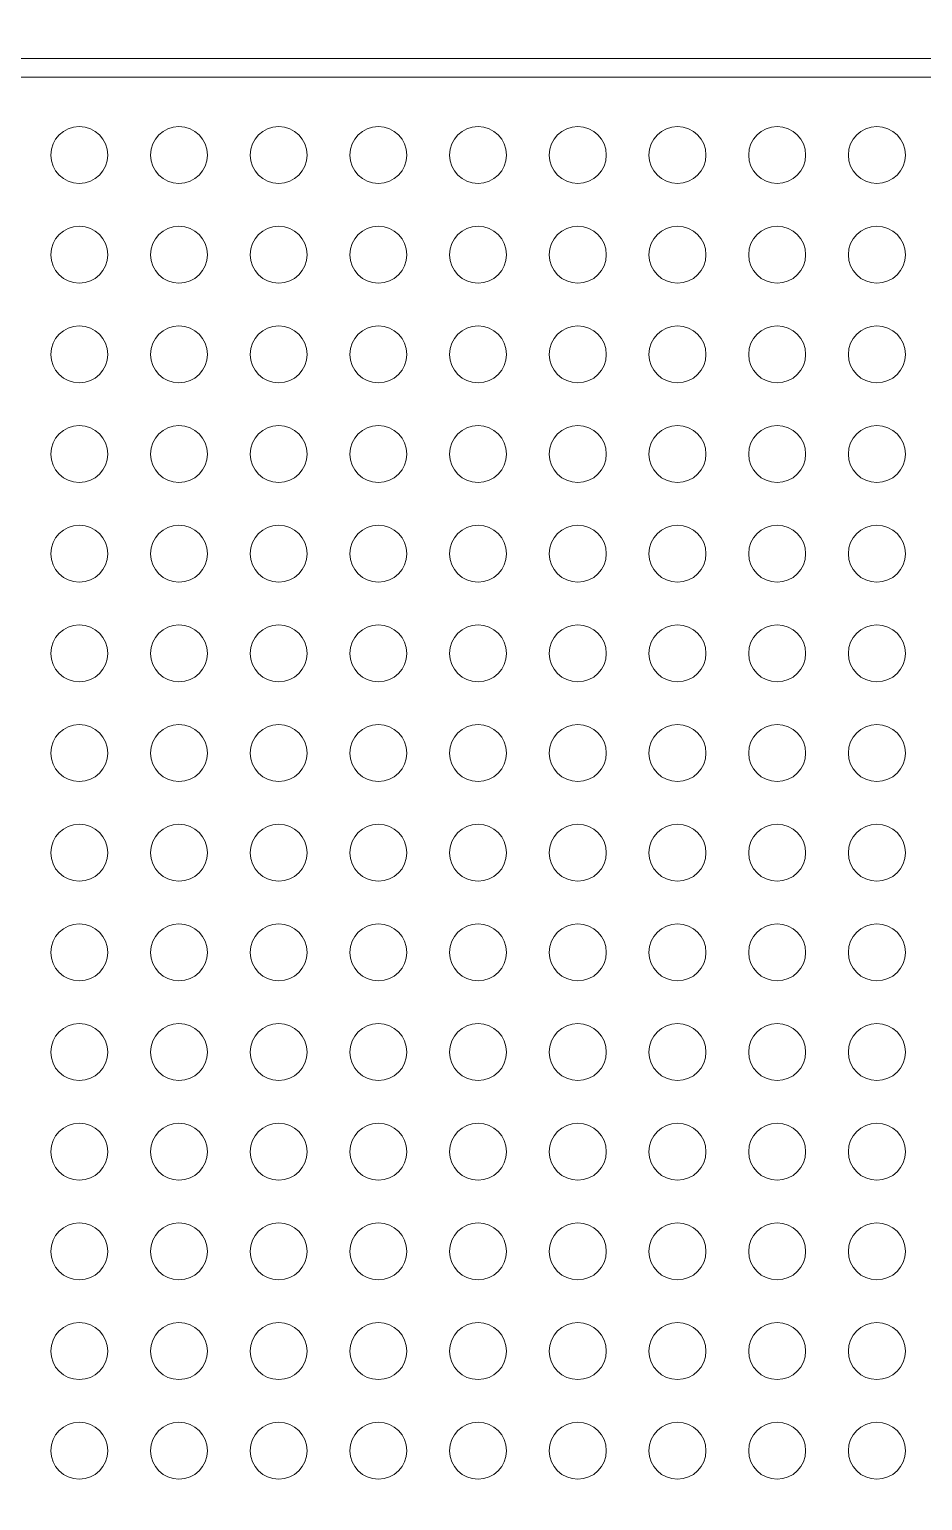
# Model space of a CAD drawing. Header units: millimetres. Extents: x -32 to 79, y -57 to 20.
# Drawn here: x 6.31 to 13.48, y -27.06 to -15.25 of the extents above; entities that cross this region are included whole.
import ezdxf

# ---------------------------------------------------------------- set-up
doc = ezdxf.new("R2010")
doc.units = ezdxf.units.MM
doc.header["$MEASUREMENT"] = 0
for name, color, linetype in [('BG_OUTLINE', 7, 'Continuous'), ('PG_SILKSCREEN_TOP', 7, 'Continuous'), ('PIN_TOP', 7, 'Continuous')]:
    doc.layers.add(name, color=color, linetype=linetype)

msp = doc.modelspace()

# ---------------------------------------------------------------- linework, layer by layer
at = {"layer": 'BG_OUTLINE', "lineweight": 9}
msp.add_open_spline([(-31.5602, -57.3483), (-31.5602, -57.3483), (-31.5602, 2.6515), (-31.5602, 2.6515), (-31.5602, 2.6515), (-31.5602, 2.6515), (48.4395, 2.6515), (48.4395, 2.6515), (48.4395, 2.6515), (48.4395, 2.6515), (48.4395, -57.3483), (48.4395, -57.3483), (48.4395, -57.3483), (48.4395, -57.3483), (-31.5602, -57.3483), (-31.5602, -57.3483)], degree=3, knots=[0, 0, 0, 0, 0.25, 0.25, 0.25, 0.25, 0.5, 0.5, 0.5, 0.5, 0.75, 0.75, 0.75, 0.75, 1, 1, 1, 1], dxfattribs=at)
at = {"layer": 'PG_SILKSCREEN_TOP', "lineweight": 9}
msp.add_open_spline([(16.2085, -15.4813), (16.2085, -15.4813), (16.2085, -15.6337), (16.2085, -15.6337), (16.2085, -15.6337), (16.2085, -15.6337), (-6.7917, -15.6337), (-6.7917, -15.6337), (-6.7917, -15.6337), (-6.7917, -15.6337), (-6.7917, -15.4813), (-6.7917, -15.4813), (-6.7917, -15.4813), (-6.7917, -15.4813), (16.2085, -15.4813), (16.2085, -15.4813)], degree=3, knots=[0, 0, 0, 0, 0.25, 0.25, 0.25, 0.25, 0.5, 0.5, 0.5, 0.5, 0.75, 0.75, 0.75, 0.75, 1, 1, 1, 1], dxfattribs=at)
at = {"layer": 'PIN_TOP', "lineweight": 9}
for points in [[(6.9369, -16.2575), (6.9369, -16.1312), (6.8346, -16.0289), (6.7083, -16.0289), (6.7083, -16.0289), (6.5821, -16.0289), (6.4797, -16.1312), (6.4797, -16.2575), (6.4797, -16.2575), (6.4797, -16.3837), (6.5821, -16.4861), (6.7083, -16.4861), (6.7083, -16.4861), (6.8346, -16.4861), (6.9369, -16.3837), (6.9369, -16.2575)], [(7.737, -16.2575), (7.737, -16.1312), (7.6347, -16.0289), (7.5084, -16.0289), (7.5084, -16.0289), (7.3822, -16.0289), (7.2798, -16.1312), (7.2798, -16.2575), (7.2798, -16.2575), (7.2798, -16.3837), (7.3822, -16.4861), (7.5084, -16.4861), (7.5084, -16.4861), (7.6347, -16.4861), (7.737, -16.3837), (7.737, -16.2575)], [(8.5369, -16.2575), (8.5369, -16.1312), (8.4345, -16.0289), (8.3083, -16.0289), (8.3083, -16.0289), (8.182, -16.0289), (8.0797, -16.1312), (8.0797, -16.2575), (8.0797, -16.2575), (8.0797, -16.3837), (8.182, -16.4861), (8.3083, -16.4861), (8.3083, -16.4861), (8.4345, -16.4861), (8.5369, -16.3837), (8.5369, -16.2575)], [(9.337, -16.2575), (9.337, -16.1312), (9.2346, -16.0289), (9.1084, -16.0289), (9.1084, -16.0289), (8.9821, -16.0289), (8.8798, -16.1312), (8.8798, -16.2575), (8.8798, -16.2575), (8.8798, -16.3837), (8.9821, -16.4861), (9.1084, -16.4861), (9.1084, -16.4861), (9.2346, -16.4861), (9.337, -16.3837), (9.337, -16.2575)], [(10.1368, -16.2575), (10.1368, -16.1312), (10.0345, -16.0289), (9.9082, -16.0289), (9.9082, -16.0289), (9.782, -16.0289), (9.6796, -16.1312), (9.6796, -16.2575), (9.6796, -16.2575), (9.6796, -16.3837), (9.782, -16.4861), (9.9082, -16.4861), (9.9082, -16.4861), (10.0345, -16.4861), (10.1368, -16.3837), (10.1368, -16.2575)], [(10.9369, -16.2575), (10.9369, -16.1312), (10.8346, -16.0289), (10.7083, -16.0289), (10.7083, -16.0289), (10.5821, -16.0289), (10.4797, -16.1312), (10.4797, -16.2575), (10.4797, -16.2575), (10.4797, -16.3837), (10.5821, -16.4861), (10.7083, -16.4861), (10.7083, -16.4861), (10.8346, -16.4861), (10.9369, -16.3837), (10.9369, -16.2575)], [(11.737, -16.2575), (11.737, -16.1312), (11.6347, -16.0289), (11.5084, -16.0289), (11.5084, -16.0289), (11.3822, -16.0289), (11.2798, -16.1312), (11.2798, -16.2575), (11.2798, -16.2575), (11.2798, -16.3837), (11.3822, -16.4861), (11.5084, -16.4861), (11.5084, -16.4861), (11.6347, -16.4861), (11.737, -16.3837), (11.737, -16.2575)], [(12.5369, -16.2575), (12.5369, -16.1312), (12.4345, -16.0289), (12.3083, -16.0289), (12.3083, -16.0289), (12.182, -16.0289), (12.0797, -16.1312), (12.0797, -16.2575), (12.0797, -16.2575), (12.0797, -16.3837), (12.182, -16.4861), (12.3083, -16.4861), (12.3083, -16.4861), (12.4345, -16.4861), (12.5369, -16.3837), (12.5369, -16.2575)], [(13.337, -16.2575), (13.337, -16.1312), (13.2346, -16.0289), (13.1084, -16.0289), (13.1084, -16.0289), (12.9821, -16.0289), (12.8798, -16.1312), (12.8798, -16.2575), (12.8798, -16.2575), (12.8798, -16.3837), (12.9821, -16.4861), (13.1084, -16.4861), (13.1084, -16.4861), (13.2346, -16.4861), (13.337, -16.3837), (13.337, -16.2575)], [(6.9369, -17.0576), (6.9369, -16.9313), (6.8346, -16.829), (6.7083, -16.829), (6.7083, -16.829), (6.5821, -16.829), (6.4797, -16.9313), (6.4797, -17.0576), (6.4797, -17.0576), (6.4797, -17.1838), (6.5821, -17.2862), (6.7083, -17.2862), (6.7083, -17.2862), (6.8346, -17.2862), (6.9369, -17.1838), (6.9369, -17.0576)], [(7.737, -17.0576), (7.737, -16.9313), (7.6347, -16.829), (7.5084, -16.829), (7.5084, -16.829), (7.3822, -16.829), (7.2798, -16.9313), (7.2798, -17.0576), (7.2798, -17.0576), (7.2798, -17.1838), (7.3822, -17.2862), (7.5084, -17.2862), (7.5084, -17.2862), (7.6347, -17.2862), (7.737, -17.1838), (7.737, -17.0576)], [(8.5369, -17.0576), (8.5369, -16.9313), (8.4345, -16.829), (8.3083, -16.829), (8.3083, -16.829), (8.182, -16.829), (8.0797, -16.9313), (8.0797, -17.0576), (8.0797, -17.0576), (8.0797, -17.1838), (8.182, -17.2862), (8.3083, -17.2862), (8.3083, -17.2862), (8.4345, -17.2862), (8.5369, -17.1838), (8.5369, -17.0576)], [(9.337, -17.0576), (9.337, -16.9313), (9.2346, -16.829), (9.1084, -16.829), (9.1084, -16.829), (8.9821, -16.829), (8.8798, -16.9313), (8.8798, -17.0576), (8.8798, -17.0576), (8.8798, -17.1838), (8.9821, -17.2862), (9.1084, -17.2862), (9.1084, -17.2862), (9.2346, -17.2862), (9.337, -17.1838), (9.337, -17.0576)], [(10.1368, -17.0576), (10.1368, -16.9313), (10.0345, -16.829), (9.9082, -16.829), (9.9082, -16.829), (9.782, -16.829), (9.6796, -16.9313), (9.6796, -17.0576), (9.6796, -17.0576), (9.6796, -17.1838), (9.782, -17.2862), (9.9082, -17.2862), (9.9082, -17.2862), (10.0345, -17.2862), (10.1368, -17.1838), (10.1368, -17.0576)], [(10.9369, -17.0576), (10.9369, -16.9313), (10.8346, -16.829), (10.7083, -16.829), (10.7083, -16.829), (10.5821, -16.829), (10.4797, -16.9313), (10.4797, -17.0576), (10.4797, -17.0576), (10.4797, -17.1838), (10.5821, -17.2862), (10.7083, -17.2862), (10.7083, -17.2862), (10.8346, -17.2862), (10.9369, -17.1838), (10.9369, -17.0576)], [(11.737, -17.0576), (11.737, -16.9313), (11.6347, -16.829), (11.5084, -16.829), (11.5084, -16.829), (11.3822, -16.829), (11.2798, -16.9313), (11.2798, -17.0576), (11.2798, -17.0576), (11.2798, -17.1838), (11.3822, -17.2862), (11.5084, -17.2862), (11.5084, -17.2862), (11.6347, -17.2862), (11.737, -17.1838), (11.737, -17.0576)], [(12.5369, -17.0576), (12.5369, -16.9313), (12.4345, -16.829), (12.3083, -16.829), (12.3083, -16.829), (12.182, -16.829), (12.0797, -16.9313), (12.0797, -17.0576), (12.0797, -17.0576), (12.0797, -17.1838), (12.182, -17.2862), (12.3083, -17.2862), (12.3083, -17.2862), (12.4345, -17.2862), (12.5369, -17.1838), (12.5369, -17.0576)], [(13.337, -17.0576), (13.337, -16.9313), (13.2346, -16.829), (13.1084, -16.829), (13.1084, -16.829), (12.9821, -16.829), (12.8798, -16.9313), (12.8798, -17.0576), (12.8798, -17.0576), (12.8798, -17.1838), (12.9821, -17.2862), (13.1084, -17.2862), (13.1084, -17.2862), (13.2346, -17.2862), (13.337, -17.1838), (13.337, -17.0576)], [(6.9369, -17.8577), (6.9369, -17.7314), (6.8346, -17.6291), (6.7083, -17.6291), (6.7083, -17.6291), (6.5821, -17.6291), (6.4797, -17.7314), (6.4797, -17.8577), (6.4797, -17.8577), (6.4797, -17.9839), (6.5821, -18.0863), (6.7083, -18.0863), (6.7083, -18.0863), (6.8346, -18.0863), (6.9369, -17.9839), (6.9369, -17.8577)], [(7.737, -17.8577), (7.737, -17.7314), (7.6347, -17.6291), (7.5084, -17.6291), (7.5084, -17.6291), (7.3822, -17.6291), (7.2798, -17.7314), (7.2798, -17.8577), (7.2798, -17.8577), (7.2798, -17.9839), (7.3822, -18.0863), (7.5084, -18.0863), (7.5084, -18.0863), (7.6347, -18.0863), (7.737, -17.9839), (7.737, -17.8577)], [(8.5369, -17.8577), (8.5369, -17.7314), (8.4345, -17.6291), (8.3083, -17.6291), (8.3083, -17.6291), (8.182, -17.6291), (8.0797, -17.7314), (8.0797, -17.8577), (8.0797, -17.8577), (8.0797, -17.9839), (8.182, -18.0863), (8.3083, -18.0863), (8.3083, -18.0863), (8.4345, -18.0863), (8.5369, -17.9839), (8.5369, -17.8577)], [(9.337, -17.8577), (9.337, -17.7314), (9.2346, -17.6291), (9.1084, -17.6291), (9.1084, -17.6291), (8.9821, -17.6291), (8.8798, -17.7314), (8.8798, -17.8577), (8.8798, -17.8577), (8.8798, -17.9839), (8.9821, -18.0863), (9.1084, -18.0863), (9.1084, -18.0863), (9.2346, -18.0863), (9.337, -17.9839), (9.337, -17.8577)], [(10.1368, -17.8577), (10.1368, -17.7314), (10.0345, -17.6291), (9.9082, -17.6291), (9.9082, -17.6291), (9.782, -17.6291), (9.6796, -17.7314), (9.6796, -17.8577), (9.6796, -17.8577), (9.6796, -17.9839), (9.782, -18.0863), (9.9082, -18.0863), (9.9082, -18.0863), (10.0345, -18.0863), (10.1368, -17.9839), (10.1368, -17.8577)], [(10.9369, -17.8577), (10.9369, -17.7314), (10.8346, -17.6291), (10.7083, -17.6291), (10.7083, -17.6291), (10.5821, -17.6291), (10.4797, -17.7314), (10.4797, -17.8577), (10.4797, -17.8577), (10.4797, -17.9839), (10.5821, -18.0863), (10.7083, -18.0863), (10.7083, -18.0863), (10.8346, -18.0863), (10.9369, -17.9839), (10.9369, -17.8577)], [(11.737, -17.8577), (11.737, -17.7314), (11.6347, -17.6291), (11.5084, -17.6291), (11.5084, -17.6291), (11.3822, -17.6291), (11.2798, -17.7314), (11.2798, -17.8577), (11.2798, -17.8577), (11.2798, -17.9839), (11.3822, -18.0863), (11.5084, -18.0863), (11.5084, -18.0863), (11.6347, -18.0863), (11.737, -17.9839), (11.737, -17.8577)], [(12.5369, -17.8577), (12.5369, -17.7314), (12.4345, -17.6291), (12.3083, -17.6291), (12.3083, -17.6291), (12.182, -17.6291), (12.0797, -17.7314), (12.0797, -17.8577), (12.0797, -17.8577), (12.0797, -17.9839), (12.182, -18.0863), (12.3083, -18.0863), (12.3083, -18.0863), (12.4345, -18.0863), (12.5369, -17.9839), (12.5369, -17.8577)], [(13.337, -17.8577), (13.337, -17.7314), (13.2346, -17.6291), (13.1084, -17.6291), (13.1084, -17.6291), (12.9821, -17.6291), (12.8798, -17.7314), (12.8798, -17.8577), (12.8798, -17.8577), (12.8798, -17.9839), (12.9821, -18.0863), (13.1084, -18.0863), (13.1084, -18.0863), (13.2346, -18.0863), (13.337, -17.9839), (13.337, -17.8577)], [(6.9369, -18.6575), (6.9369, -18.5313), (6.8346, -18.4289), (6.7083, -18.4289), (6.7083, -18.4289), (6.5821, -18.4289), (6.4797, -18.5313), (6.4797, -18.6575), (6.4797, -18.6575), (6.4797, -18.7838), (6.5821, -18.8861), (6.7083, -18.8861), (6.7083, -18.8861), (6.8346, -18.8861), (6.9369, -18.7838), (6.9369, -18.6575)], [(7.737, -18.6575), (7.737, -18.5313), (7.6347, -18.4289), (7.5084, -18.4289), (7.5084, -18.4289), (7.3822, -18.4289), (7.2798, -18.5313), (7.2798, -18.6575), (7.2798, -18.6575), (7.2798, -18.7838), (7.3822, -18.8861), (7.5084, -18.8861), (7.5084, -18.8861), (7.6347, -18.8861), (7.737, -18.7838), (7.737, -18.6575)], [(8.5369, -18.6575), (8.5369, -18.5313), (8.4345, -18.4289), (8.3083, -18.4289), (8.3083, -18.4289), (8.182, -18.4289), (8.0797, -18.5313), (8.0797, -18.6575), (8.0797, -18.6575), (8.0797, -18.7838), (8.182, -18.8861), (8.3083, -18.8861), (8.3083, -18.8861), (8.4345, -18.8861), (8.5369, -18.7838), (8.5369, -18.6575)], [(9.337, -18.6575), (9.337, -18.5313), (9.2346, -18.4289), (9.1084, -18.4289), (9.1084, -18.4289), (8.9821, -18.4289), (8.8798, -18.5313), (8.8798, -18.6575), (8.8798, -18.6575), (8.8798, -18.7838), (8.9821, -18.8861), (9.1084, -18.8861), (9.1084, -18.8861), (9.2346, -18.8861), (9.337, -18.7838), (9.337, -18.6575)], [(10.1368, -18.6575), (10.1368, -18.5313), (10.0345, -18.4289), (9.9082, -18.4289), (9.9082, -18.4289), (9.782, -18.4289), (9.6796, -18.5313), (9.6796, -18.6575), (9.6796, -18.6575), (9.6796, -18.7838), (9.782, -18.8861), (9.9082, -18.8861), (9.9082, -18.8861), (10.0345, -18.8861), (10.1368, -18.7838), (10.1368, -18.6575)], [(10.9369, -18.6575), (10.9369, -18.5313), (10.8346, -18.4289), (10.7083, -18.4289), (10.7083, -18.4289), (10.5821, -18.4289), (10.4797, -18.5313), (10.4797, -18.6575), (10.4797, -18.6575), (10.4797, -18.7838), (10.5821, -18.8861), (10.7083, -18.8861), (10.7083, -18.8861), (10.8346, -18.8861), (10.9369, -18.7838), (10.9369, -18.6575)], [(11.737, -18.6575), (11.737, -18.5313), (11.6347, -18.4289), (11.5084, -18.4289), (11.5084, -18.4289), (11.3822, -18.4289), (11.2798, -18.5313), (11.2798, -18.6575), (11.2798, -18.6575), (11.2798, -18.7838), (11.3822, -18.8861), (11.5084, -18.8861), (11.5084, -18.8861), (11.6347, -18.8861), (11.737, -18.7838), (11.737, -18.6575)], [(12.5369, -18.6575), (12.5369, -18.5313), (12.4345, -18.4289), (12.3083, -18.4289), (12.3083, -18.4289), (12.182, -18.4289), (12.0797, -18.5313), (12.0797, -18.6575), (12.0797, -18.6575), (12.0797, -18.7838), (12.182, -18.8861), (12.3083, -18.8861), (12.3083, -18.8861), (12.4345, -18.8861), (12.5369, -18.7838), (12.5369, -18.6575)], [(13.337, -18.6575), (13.337, -18.5313), (13.2346, -18.4289), (13.1084, -18.4289), (13.1084, -18.4289), (12.9821, -18.4289), (12.8798, -18.5313), (12.8798, -18.6575), (12.8798, -18.6575), (12.8798, -18.7838), (12.9821, -18.8861), (13.1084, -18.8861), (13.1084, -18.8861), (13.2346, -18.8861), (13.337, -18.7838), (13.337, -18.6575)], [(6.9369, -19.4576), (6.9369, -19.3314), (6.8346, -19.229), (6.7083, -19.229), (6.7083, -19.229), (6.5821, -19.229), (6.4797, -19.3314), (6.4797, -19.4576), (6.4797, -19.4576), (6.4797, -19.5839), (6.5821, -19.6862), (6.7083, -19.6862), (6.7083, -19.6862), (6.8346, -19.6862), (6.9369, -19.5839), (6.9369, -19.4576)], [(7.737, -19.4576), (7.737, -19.3314), (7.6347, -19.229), (7.5084, -19.229), (7.5084, -19.229), (7.3822, -19.229), (7.2798, -19.3314), (7.2798, -19.4576), (7.2798, -19.4576), (7.2798, -19.5839), (7.3822, -19.6862), (7.5084, -19.6862), (7.5084, -19.6862), (7.6347, -19.6862), (7.737, -19.5839), (7.737, -19.4576)], [(8.5369, -19.4576), (8.5369, -19.3314), (8.4345, -19.229), (8.3083, -19.229), (8.3083, -19.229), (8.182, -19.229), (8.0797, -19.3314), (8.0797, -19.4576), (8.0797, -19.4576), (8.0797, -19.5839), (8.182, -19.6862), (8.3083, -19.6862), (8.3083, -19.6862), (8.4345, -19.6862), (8.5369, -19.5839), (8.5369, -19.4576)], [(9.337, -19.4576), (9.337, -19.3314), (9.2346, -19.229), (9.1084, -19.229), (9.1084, -19.229), (8.9821, -19.229), (8.8798, -19.3314), (8.8798, -19.4576), (8.8798, -19.4576), (8.8798, -19.5839), (8.9821, -19.6862), (9.1084, -19.6862), (9.1084, -19.6862), (9.2346, -19.6862), (9.337, -19.5839), (9.337, -19.4576)], [(10.1368, -19.4576), (10.1368, -19.3314), (10.0345, -19.229), (9.9082, -19.229), (9.9082, -19.229), (9.782, -19.229), (9.6796, -19.3314), (9.6796, -19.4576), (9.6796, -19.4576), (9.6796, -19.5839), (9.782, -19.6862), (9.9082, -19.6862), (9.9082, -19.6862), (10.0345, -19.6862), (10.1368, -19.5839), (10.1368, -19.4576)], [(10.9369, -19.4576), (10.9369, -19.3314), (10.8346, -19.229), (10.7083, -19.229), (10.7083, -19.229), (10.5821, -19.229), (10.4797, -19.3314), (10.4797, -19.4576), (10.4797, -19.4576), (10.4797, -19.5839), (10.5821, -19.6862), (10.7083, -19.6862), (10.7083, -19.6862), (10.8346, -19.6862), (10.9369, -19.5839), (10.9369, -19.4576)], [(11.737, -19.4576), (11.737, -19.3314), (11.6347, -19.229), (11.5084, -19.229), (11.5084, -19.229), (11.3822, -19.229), (11.2798, -19.3314), (11.2798, -19.4576), (11.2798, -19.4576), (11.2798, -19.5839), (11.3822, -19.6862), (11.5084, -19.6862), (11.5084, -19.6862), (11.6347, -19.6862), (11.737, -19.5839), (11.737, -19.4576)], [(12.5369, -19.4576), (12.5369, -19.3314), (12.4345, -19.229), (12.3083, -19.229), (12.3083, -19.229), (12.182, -19.229), (12.0797, -19.3314), (12.0797, -19.4576), (12.0797, -19.4576), (12.0797, -19.5839), (12.182, -19.6862), (12.3083, -19.6862), (12.3083, -19.6862), (12.4345, -19.6862), (12.5369, -19.5839), (12.5369, -19.4576)], [(13.337, -19.4576), (13.337, -19.3314), (13.2346, -19.229), (13.1084, -19.229), (13.1084, -19.229), (12.9821, -19.229), (12.8798, -19.3314), (12.8798, -19.4576), (12.8798, -19.4576), (12.8798, -19.5839), (12.9821, -19.6862), (13.1084, -19.6862), (13.1084, -19.6862), (13.2346, -19.6862), (13.337, -19.5839), (13.337, -19.4576)], [(6.9369, -20.2575), (6.9369, -20.1312), (6.8346, -20.0289), (6.7083, -20.0289), (6.7083, -20.0289), (6.5821, -20.0289), (6.4797, -20.1312), (6.4797, -20.2575), (6.4797, -20.2575), (6.4797, -20.3837), (6.5821, -20.4861), (6.7083, -20.4861), (6.7083, -20.4861), (6.8346, -20.4861), (6.9369, -20.3837), (6.9369, -20.2575)], [(7.737, -20.2575), (7.737, -20.1312), (7.6347, -20.0289), (7.5084, -20.0289), (7.5084, -20.0289), (7.3822, -20.0289), (7.2798, -20.1312), (7.2798, -20.2575), (7.2798, -20.2575), (7.2798, -20.3837), (7.3822, -20.4861), (7.5084, -20.4861), (7.5084, -20.4861), (7.6347, -20.4861), (7.737, -20.3837), (7.737, -20.2575)], [(8.5369, -20.2575), (8.5369, -20.1312), (8.4345, -20.0289), (8.3083, -20.0289), (8.3083, -20.0289), (8.182, -20.0289), (8.0797, -20.1312), (8.0797, -20.2575), (8.0797, -20.2575), (8.0797, -20.3837), (8.182, -20.4861), (8.3083, -20.4861), (8.3083, -20.4861), (8.4345, -20.4861), (8.5369, -20.3837), (8.5369, -20.2575)], [(9.337, -20.2575), (9.337, -20.1312), (9.2346, -20.0289), (9.1084, -20.0289), (9.1084, -20.0289), (8.9821, -20.0289), (8.8798, -20.1312), (8.8798, -20.2575), (8.8798, -20.2575), (8.8798, -20.3837), (8.9821, -20.4861), (9.1084, -20.4861), (9.1084, -20.4861), (9.2346, -20.4861), (9.337, -20.3837), (9.337, -20.2575)], [(10.1368, -20.2575), (10.1368, -20.1312), (10.0345, -20.0289), (9.9082, -20.0289), (9.9082, -20.0289), (9.782, -20.0289), (9.6796, -20.1312), (9.6796, -20.2575), (9.6796, -20.2575), (9.6796, -20.3837), (9.782, -20.4861), (9.9082, -20.4861), (9.9082, -20.4861), (10.0345, -20.4861), (10.1368, -20.3837), (10.1368, -20.2575)], [(10.9369, -20.2575), (10.9369, -20.1312), (10.8346, -20.0289), (10.7083, -20.0289), (10.7083, -20.0289), (10.5821, -20.0289), (10.4797, -20.1312), (10.4797, -20.2575), (10.4797, -20.2575), (10.4797, -20.3837), (10.5821, -20.4861), (10.7083, -20.4861), (10.7083, -20.4861), (10.8346, -20.4861), (10.9369, -20.3837), (10.9369, -20.2575)], [(11.737, -20.2575), (11.737, -20.1312), (11.6347, -20.0289), (11.5084, -20.0289), (11.5084, -20.0289), (11.3822, -20.0289), (11.2798, -20.1312), (11.2798, -20.2575), (11.2798, -20.2575), (11.2798, -20.3837), (11.3822, -20.4861), (11.5084, -20.4861), (11.5084, -20.4861), (11.6347, -20.4861), (11.737, -20.3837), (11.737, -20.2575)], [(12.5369, -20.2575), (12.5369, -20.1312), (12.4345, -20.0289), (12.3083, -20.0289), (12.3083, -20.0289), (12.182, -20.0289), (12.0797, -20.1312), (12.0797, -20.2575), (12.0797, -20.2575), (12.0797, -20.3837), (12.182, -20.4861), (12.3083, -20.4861), (12.3083, -20.4861), (12.4345, -20.4861), (12.5369, -20.3837), (12.5369, -20.2575)], [(13.337, -20.2575), (13.337, -20.1312), (13.2346, -20.0289), (13.1084, -20.0289), (13.1084, -20.0289), (12.9821, -20.0289), (12.8798, -20.1312), (12.8798, -20.2575), (12.8798, -20.2575), (12.8798, -20.3837), (12.9821, -20.4861), (13.1084, -20.4861), (13.1084, -20.4861), (13.2346, -20.4861), (13.337, -20.3837), (13.337, -20.2575)], [(6.9369, -21.0576), (6.9369, -20.9313), (6.8346, -20.829), (6.7083, -20.829), (6.7083, -20.829), (6.5821, -20.829), (6.4797, -20.9313), (6.4797, -21.0576), (6.4797, -21.0576), (6.4797, -21.1838), (6.5821, -21.2862), (6.7083, -21.2862), (6.7083, -21.2862), (6.8346, -21.2862), (6.9369, -21.1838), (6.9369, -21.0576)], [(7.737, -21.0576), (7.737, -20.9313), (7.6347, -20.829), (7.5084, -20.829), (7.5084, -20.829), (7.3822, -20.829), (7.2798, -20.9313), (7.2798, -21.0576), (7.2798, -21.0576), (7.2798, -21.1838), (7.3822, -21.2862), (7.5084, -21.2862), (7.5084, -21.2862), (7.6347, -21.2862), (7.737, -21.1838), (7.737, -21.0576)], [(8.5369, -21.0576), (8.5369, -20.9313), (8.4345, -20.829), (8.3083, -20.829), (8.3083, -20.829), (8.182, -20.829), (8.0797, -20.9313), (8.0797, -21.0576), (8.0797, -21.0576), (8.0797, -21.1838), (8.182, -21.2862), (8.3083, -21.2862), (8.3083, -21.2862), (8.4345, -21.2862), (8.5369, -21.1838), (8.5369, -21.0576)], [(9.337, -21.0576), (9.337, -20.9313), (9.2346, -20.829), (9.1084, -20.829), (9.1084, -20.829), (8.9821, -20.829), (8.8798, -20.9313), (8.8798, -21.0576), (8.8798, -21.0576), (8.8798, -21.1838), (8.9821, -21.2862), (9.1084, -21.2862), (9.1084, -21.2862), (9.2346, -21.2862), (9.337, -21.1838), (9.337, -21.0576)], [(10.1368, -21.0576), (10.1368, -20.9313), (10.0345, -20.829), (9.9082, -20.829), (9.9082, -20.829), (9.782, -20.829), (9.6796, -20.9313), (9.6796, -21.0576), (9.6796, -21.0576), (9.6796, -21.1838), (9.782, -21.2862), (9.9082, -21.2862), (9.9082, -21.2862), (10.0345, -21.2862), (10.1368, -21.1838), (10.1368, -21.0576)], [(10.9369, -21.0576), (10.9369, -20.9313), (10.8346, -20.829), (10.7083, -20.829), (10.7083, -20.829), (10.5821, -20.829), (10.4797, -20.9313), (10.4797, -21.0576), (10.4797, -21.0576), (10.4797, -21.1838), (10.5821, -21.2862), (10.7083, -21.2862), (10.7083, -21.2862), (10.8346, -21.2862), (10.9369, -21.1838), (10.9369, -21.0576)], [(11.737, -21.0576), (11.737, -20.9313), (11.6347, -20.829), (11.5084, -20.829), (11.5084, -20.829), (11.3822, -20.829), (11.2798, -20.9313), (11.2798, -21.0576), (11.2798, -21.0576), (11.2798, -21.1838), (11.3822, -21.2862), (11.5084, -21.2862), (11.5084, -21.2862), (11.6347, -21.2862), (11.737, -21.1838), (11.737, -21.0576)], [(12.5369, -21.0576), (12.5369, -20.9313), (12.4345, -20.829), (12.3083, -20.829), (12.3083, -20.829), (12.182, -20.829), (12.0797, -20.9313), (12.0797, -21.0576), (12.0797, -21.0576), (12.0797, -21.1838), (12.182, -21.2862), (12.3083, -21.2862), (12.3083, -21.2862), (12.4345, -21.2862), (12.5369, -21.1838), (12.5369, -21.0576)], [(13.337, -21.0576), (13.337, -20.9313), (13.2346, -20.829), (13.1084, -20.829), (13.1084, -20.829), (12.9821, -20.829), (12.8798, -20.9313), (12.8798, -21.0576), (12.8798, -21.0576), (12.8798, -21.1838), (12.9821, -21.2862), (13.1084, -21.2862), (13.1084, -21.2862), (13.2346, -21.2862), (13.337, -21.1838), (13.337, -21.0576)], [(6.9369, -21.8577), (6.9369, -21.7314), (6.8346, -21.6291), (6.7083, -21.6291), (6.7083, -21.6291), (6.5821, -21.6291), (6.4797, -21.7314), (6.4797, -21.8577), (6.4797, -21.8577), (6.4797, -21.9839), (6.5821, -22.0863), (6.7083, -22.0863), (6.7083, -22.0863), (6.8346, -22.0863), (6.9369, -21.9839), (6.9369, -21.8577)], [(7.737, -21.8577), (7.737, -21.7314), (7.6347, -21.6291), (7.5084, -21.6291), (7.5084, -21.6291), (7.3822, -21.6291), (7.2798, -21.7314), (7.2798, -21.8577), (7.2798, -21.8577), (7.2798, -21.9839), (7.3822, -22.0863), (7.5084, -22.0863), (7.5084, -22.0863), (7.6347, -22.0863), (7.737, -21.9839), (7.737, -21.8577)], [(8.5369, -21.8577), (8.5369, -21.7314), (8.4345, -21.6291), (8.3083, -21.6291), (8.3083, -21.6291), (8.182, -21.6291), (8.0797, -21.7314), (8.0797, -21.8577), (8.0797, -21.8577), (8.0797, -21.9839), (8.182, -22.0863), (8.3083, -22.0863), (8.3083, -22.0863), (8.4345, -22.0863), (8.5369, -21.9839), (8.5369, -21.8577)], [(9.337, -21.8577), (9.337, -21.7314), (9.2346, -21.6291), (9.1084, -21.6291), (9.1084, -21.6291), (8.9821, -21.6291), (8.8798, -21.7314), (8.8798, -21.8577), (8.8798, -21.8577), (8.8798, -21.9839), (8.9821, -22.0863), (9.1084, -22.0863), (9.1084, -22.0863), (9.2346, -22.0863), (9.337, -21.9839), (9.337, -21.8577)], [(10.1368, -21.8577), (10.1368, -21.7314), (10.0345, -21.6291), (9.9082, -21.6291), (9.9082, -21.6291), (9.782, -21.6291), (9.6796, -21.7314), (9.6796, -21.8577), (9.6796, -21.8577), (9.6796, -21.9839), (9.782, -22.0863), (9.9082, -22.0863), (9.9082, -22.0863), (10.0345, -22.0863), (10.1368, -21.9839), (10.1368, -21.8577)], [(10.9369, -21.8577), (10.9369, -21.7314), (10.8346, -21.6291), (10.7083, -21.6291), (10.7083, -21.6291), (10.5821, -21.6291), (10.4797, -21.7314), (10.4797, -21.8577), (10.4797, -21.8577), (10.4797, -21.9839), (10.5821, -22.0863), (10.7083, -22.0863), (10.7083, -22.0863), (10.8346, -22.0863), (10.9369, -21.9839), (10.9369, -21.8577)], [(11.737, -21.8577), (11.737, -21.7314), (11.6347, -21.6291), (11.5084, -21.6291), (11.5084, -21.6291), (11.3822, -21.6291), (11.2798, -21.7314), (11.2798, -21.8577), (11.2798, -21.8577), (11.2798, -21.9839), (11.3822, -22.0863), (11.5084, -22.0863), (11.5084, -22.0863), (11.6347, -22.0863), (11.737, -21.9839), (11.737, -21.8577)], [(12.5369, -21.8577), (12.5369, -21.7314), (12.4345, -21.6291), (12.3083, -21.6291), (12.3083, -21.6291), (12.182, -21.6291), (12.0797, -21.7314), (12.0797, -21.8577), (12.0797, -21.8577), (12.0797, -21.9839), (12.182, -22.0863), (12.3083, -22.0863), (12.3083, -22.0863), (12.4345, -22.0863), (12.5369, -21.9839), (12.5369, -21.8577)], [(13.337, -21.8577), (13.337, -21.7314), (13.2346, -21.6291), (13.1084, -21.6291), (13.1084, -21.6291), (12.9821, -21.6291), (12.8798, -21.7314), (12.8798, -21.8577), (12.8798, -21.8577), (12.8798, -21.9839), (12.9821, -22.0863), (13.1084, -22.0863), (13.1084, -22.0863), (13.2346, -22.0863), (13.337, -21.9839), (13.337, -21.8577)], [(6.9369, -22.6575), (6.9369, -22.5313), (6.8346, -22.4289), (6.7083, -22.4289), (6.7083, -22.4289), (6.5821, -22.4289), (6.4797, -22.5313), (6.4797, -22.6575), (6.4797, -22.6575), (6.4797, -22.7838), (6.5821, -22.8861), (6.7083, -22.8861), (6.7083, -22.8861), (6.8346, -22.8861), (6.9369, -22.7838), (6.9369, -22.6575)], [(7.737, -22.6575), (7.737, -22.5313), (7.6347, -22.4289), (7.5084, -22.4289), (7.5084, -22.4289), (7.3822, -22.4289), (7.2798, -22.5313), (7.2798, -22.6575), (7.2798, -22.6575), (7.2798, -22.7838), (7.3822, -22.8861), (7.5084, -22.8861), (7.5084, -22.8861), (7.6347, -22.8861), (7.737, -22.7838), (7.737, -22.6575)], [(8.5369, -22.6575), (8.5369, -22.5313), (8.4345, -22.4289), (8.3083, -22.4289), (8.3083, -22.4289), (8.182, -22.4289), (8.0797, -22.5313), (8.0797, -22.6575), (8.0797, -22.6575), (8.0797, -22.7838), (8.182, -22.8861), (8.3083, -22.8861), (8.3083, -22.8861), (8.4345, -22.8861), (8.5369, -22.7838), (8.5369, -22.6575)], [(9.337, -22.6575), (9.337, -22.5313), (9.2346, -22.4289), (9.1084, -22.4289), (9.1084, -22.4289), (8.9821, -22.4289), (8.8798, -22.5313), (8.8798, -22.6575), (8.8798, -22.6575), (8.8798, -22.7838), (8.9821, -22.8861), (9.1084, -22.8861), (9.1084, -22.8861), (9.2346, -22.8861), (9.337, -22.7838), (9.337, -22.6575)], [(10.1368, -22.6575), (10.1368, -22.5313), (10.0345, -22.4289), (9.9082, -22.4289), (9.9082, -22.4289), (9.782, -22.4289), (9.6796, -22.5313), (9.6796, -22.6575), (9.6796, -22.6575), (9.6796, -22.7838), (9.782, -22.8861), (9.9082, -22.8861), (9.9082, -22.8861), (10.0345, -22.8861), (10.1368, -22.7838), (10.1368, -22.6575)], [(10.9369, -22.6575), (10.9369, -22.5313), (10.8346, -22.4289), (10.7083, -22.4289), (10.7083, -22.4289), (10.5821, -22.4289), (10.4797, -22.5313), (10.4797, -22.6575), (10.4797, -22.6575), (10.4797, -22.7838), (10.5821, -22.8861), (10.7083, -22.8861), (10.7083, -22.8861), (10.8346, -22.8861), (10.9369, -22.7838), (10.9369, -22.6575)], [(11.737, -22.6575), (11.737, -22.5313), (11.6347, -22.4289), (11.5084, -22.4289), (11.5084, -22.4289), (11.3822, -22.4289), (11.2798, -22.5313), (11.2798, -22.6575), (11.2798, -22.6575), (11.2798, -22.7838), (11.3822, -22.8861), (11.5084, -22.8861), (11.5084, -22.8861), (11.6347, -22.8861), (11.737, -22.7838), (11.737, -22.6575)], [(12.5369, -22.6575), (12.5369, -22.5313), (12.4345, -22.4289), (12.3083, -22.4289), (12.3083, -22.4289), (12.182, -22.4289), (12.0797, -22.5313), (12.0797, -22.6575), (12.0797, -22.6575), (12.0797, -22.7838), (12.182, -22.8861), (12.3083, -22.8861), (12.3083, -22.8861), (12.4345, -22.8861), (12.5369, -22.7838), (12.5369, -22.6575)], [(13.337, -22.6575), (13.337, -22.5313), (13.2346, -22.4289), (13.1084, -22.4289), (13.1084, -22.4289), (12.9821, -22.4289), (12.8798, -22.5313), (12.8798, -22.6575), (12.8798, -22.6575), (12.8798, -22.7838), (12.9821, -22.8861), (13.1084, -22.8861), (13.1084, -22.8861), (13.2346, -22.8861), (13.337, -22.7838), (13.337, -22.6575)], [(6.9369, -23.4576), (6.9369, -23.3314), (6.8346, -23.229), (6.7083, -23.229), (6.7083, -23.229), (6.5821, -23.229), (6.4797, -23.3314), (6.4797, -23.4576), (6.4797, -23.4576), (6.4797, -23.5839), (6.5821, -23.6862), (6.7083, -23.6862), (6.7083, -23.6862), (6.8346, -23.6862), (6.9369, -23.5839), (6.9369, -23.4576)], [(7.737, -23.4576), (7.737, -23.3314), (7.6347, -23.229), (7.5084, -23.229), (7.5084, -23.229), (7.3822, -23.229), (7.2798, -23.3314), (7.2798, -23.4576), (7.2798, -23.4576), (7.2798, -23.5839), (7.3822, -23.6862), (7.5084, -23.6862), (7.5084, -23.6862), (7.6347, -23.6862), (7.737, -23.5839), (7.737, -23.4576)], [(8.5369, -23.4576), (8.5369, -23.3314), (8.4345, -23.229), (8.3083, -23.229), (8.3083, -23.229), (8.182, -23.229), (8.0797, -23.3314), (8.0797, -23.4576), (8.0797, -23.4576), (8.0797, -23.5839), (8.182, -23.6862), (8.3083, -23.6862), (8.3083, -23.6862), (8.4345, -23.6862), (8.5369, -23.5839), (8.5369, -23.4576)], [(9.337, -23.4576), (9.337, -23.3314), (9.2346, -23.229), (9.1084, -23.229), (9.1084, -23.229), (8.9821, -23.229), (8.8798, -23.3314), (8.8798, -23.4576), (8.8798, -23.4576), (8.8798, -23.5839), (8.9821, -23.6862), (9.1084, -23.6862), (9.1084, -23.6862), (9.2346, -23.6862), (9.337, -23.5839), (9.337, -23.4576)], [(10.1368, -23.4576), (10.1368, -23.3314), (10.0345, -23.229), (9.9082, -23.229), (9.9082, -23.229), (9.782, -23.229), (9.6796, -23.3314), (9.6796, -23.4576), (9.6796, -23.4576), (9.6796, -23.5839), (9.782, -23.6862), (9.9082, -23.6862), (9.9082, -23.6862), (10.0345, -23.6862), (10.1368, -23.5839), (10.1368, -23.4576)], [(10.9369, -23.4576), (10.9369, -23.3314), (10.8346, -23.229), (10.7083, -23.229), (10.7083, -23.229), (10.5821, -23.229), (10.4797, -23.3314), (10.4797, -23.4576), (10.4797, -23.4576), (10.4797, -23.5839), (10.5821, -23.6862), (10.7083, -23.6862), (10.7083, -23.6862), (10.8346, -23.6862), (10.9369, -23.5839), (10.9369, -23.4576)], [(11.737, -23.4576), (11.737, -23.3314), (11.6347, -23.229), (11.5084, -23.229), (11.5084, -23.229), (11.3822, -23.229), (11.2798, -23.3314), (11.2798, -23.4576), (11.2798, -23.4576), (11.2798, -23.5839), (11.3822, -23.6862), (11.5084, -23.6862), (11.5084, -23.6862), (11.6347, -23.6862), (11.737, -23.5839), (11.737, -23.4576)], [(12.5369, -23.4576), (12.5369, -23.3314), (12.4345, -23.229), (12.3083, -23.229), (12.3083, -23.229), (12.182, -23.229), (12.0797, -23.3314), (12.0797, -23.4576), (12.0797, -23.4576), (12.0797, -23.5839), (12.182, -23.6862), (12.3083, -23.6862), (12.3083, -23.6862), (12.4345, -23.6862), (12.5369, -23.5839), (12.5369, -23.4576)], [(13.337, -23.4576), (13.337, -23.3314), (13.2346, -23.229), (13.1084, -23.229), (13.1084, -23.229), (12.9821, -23.229), (12.8798, -23.3314), (12.8798, -23.4576), (12.8798, -23.4576), (12.8798, -23.5839), (12.9821, -23.6862), (13.1084, -23.6862), (13.1084, -23.6862), (13.2346, -23.6862), (13.337, -23.5839), (13.337, -23.4576)], [(6.9369, -24.2575), (6.9369, -24.1312), (6.8346, -24.0289), (6.7083, -24.0289), (6.7083, -24.0289), (6.5821, -24.0289), (6.4797, -24.1312), (6.4797, -24.2575), (6.4797, -24.2575), (6.4797, -24.3837), (6.5821, -24.4861), (6.7083, -24.4861), (6.7083, -24.4861), (6.8346, -24.4861), (6.9369, -24.3837), (6.9369, -24.2575)], [(7.737, -24.2575), (7.737, -24.1312), (7.6347, -24.0289), (7.5084, -24.0289), (7.5084, -24.0289), (7.3822, -24.0289), (7.2798, -24.1312), (7.2798, -24.2575), (7.2798, -24.2575), (7.2798, -24.3837), (7.3822, -24.4861), (7.5084, -24.4861), (7.5084, -24.4861), (7.6347, -24.4861), (7.737, -24.3837), (7.737, -24.2575)], [(8.5369, -24.2575), (8.5369, -24.1312), (8.4345, -24.0289), (8.3083, -24.0289), (8.3083, -24.0289), (8.182, -24.0289), (8.0797, -24.1312), (8.0797, -24.2575), (8.0797, -24.2575), (8.0797, -24.3837), (8.182, -24.4861), (8.3083, -24.4861), (8.3083, -24.4861), (8.4345, -24.4861), (8.5369, -24.3837), (8.5369, -24.2575)], [(9.337, -24.2575), (9.337, -24.1312), (9.2346, -24.0289), (9.1084, -24.0289), (9.1084, -24.0289), (8.9821, -24.0289), (8.8798, -24.1312), (8.8798, -24.2575), (8.8798, -24.2575), (8.8798, -24.3837), (8.9821, -24.4861), (9.1084, -24.4861), (9.1084, -24.4861), (9.2346, -24.4861), (9.337, -24.3837), (9.337, -24.2575)], [(10.1368, -24.2575), (10.1368, -24.1312), (10.0345, -24.0289), (9.9082, -24.0289), (9.9082, -24.0289), (9.782, -24.0289), (9.6796, -24.1312), (9.6796, -24.2575), (9.6796, -24.2575), (9.6796, -24.3837), (9.782, -24.4861), (9.9082, -24.4861), (9.9082, -24.4861), (10.0345, -24.4861), (10.1368, -24.3837), (10.1368, -24.2575)], [(10.9369, -24.2575), (10.9369, -24.1312), (10.8346, -24.0289), (10.7083, -24.0289), (10.7083, -24.0289), (10.5821, -24.0289), (10.4797, -24.1312), (10.4797, -24.2575), (10.4797, -24.2575), (10.4797, -24.3837), (10.5821, -24.4861), (10.7083, -24.4861), (10.7083, -24.4861), (10.8346, -24.4861), (10.9369, -24.3837), (10.9369, -24.2575)], [(11.737, -24.2575), (11.737, -24.1312), (11.6347, -24.0289), (11.5084, -24.0289), (11.5084, -24.0289), (11.3822, -24.0289), (11.2798, -24.1312), (11.2798, -24.2575), (11.2798, -24.2575), (11.2798, -24.3837), (11.3822, -24.4861), (11.5084, -24.4861), (11.5084, -24.4861), (11.6347, -24.4861), (11.737, -24.3837), (11.737, -24.2575)], [(12.5369, -24.2575), (12.5369, -24.1312), (12.4345, -24.0289), (12.3083, -24.0289), (12.3083, -24.0289), (12.182, -24.0289), (12.0797, -24.1312), (12.0797, -24.2575), (12.0797, -24.2575), (12.0797, -24.3837), (12.182, -24.4861), (12.3083, -24.4861), (12.3083, -24.4861), (12.4345, -24.4861), (12.5369, -24.3837), (12.5369, -24.2575)], [(13.337, -24.2575), (13.337, -24.1312), (13.2346, -24.0289), (13.1084, -24.0289), (13.1084, -24.0289), (12.9821, -24.0289), (12.8798, -24.1312), (12.8798, -24.2575), (12.8798, -24.2575), (12.8798, -24.3837), (12.9821, -24.4861), (13.1084, -24.4861), (13.1084, -24.4861), (13.2346, -24.4861), (13.337, -24.3837), (13.337, -24.2575)], [(6.9369, -25.0576), (6.9369, -24.9313), (6.8346, -24.829), (6.7083, -24.829), (6.7083, -24.829), (6.5821, -24.829), (6.4797, -24.9313), (6.4797, -25.0576), (6.4797, -25.0576), (6.4797, -25.1838), (6.5821, -25.2862), (6.7083, -25.2862), (6.7083, -25.2862), (6.8346, -25.2862), (6.9369, -25.1838), (6.9369, -25.0576)], [(7.737, -25.0576), (7.737, -24.9313), (7.6347, -24.829), (7.5084, -24.829), (7.5084, -24.829), (7.3822, -24.829), (7.2798, -24.9313), (7.2798, -25.0576), (7.2798, -25.0576), (7.2798, -25.1838), (7.3822, -25.2862), (7.5084, -25.2862), (7.5084, -25.2862), (7.6347, -25.2862), (7.737, -25.1838), (7.737, -25.0576)], [(8.5369, -25.0576), (8.5369, -24.9313), (8.4345, -24.829), (8.3083, -24.829), (8.3083, -24.829), (8.182, -24.829), (8.0797, -24.9313), (8.0797, -25.0576), (8.0797, -25.0576), (8.0797, -25.1838), (8.182, -25.2862), (8.3083, -25.2862), (8.3083, -25.2862), (8.4345, -25.2862), (8.5369, -25.1838), (8.5369, -25.0576)], [(9.337, -25.0576), (9.337, -24.9313), (9.2346, -24.829), (9.1084, -24.829), (9.1084, -24.829), (8.9821, -24.829), (8.8798, -24.9313), (8.8798, -25.0576), (8.8798, -25.0576), (8.8798, -25.1838), (8.9821, -25.2862), (9.1084, -25.2862), (9.1084, -25.2862), (9.2346, -25.2862), (9.337, -25.1838), (9.337, -25.0576)], [(10.1368, -25.0576), (10.1368, -24.9313), (10.0345, -24.829), (9.9082, -24.829), (9.9082, -24.829), (9.782, -24.829), (9.6796, -24.9313), (9.6796, -25.0576), (9.6796, -25.0576), (9.6796, -25.1838), (9.782, -25.2862), (9.9082, -25.2862), (9.9082, -25.2862), (10.0345, -25.2862), (10.1368, -25.1838), (10.1368, -25.0576)], [(10.9369, -25.0576), (10.9369, -24.9313), (10.8346, -24.829), (10.7083, -24.829), (10.7083, -24.829), (10.5821, -24.829), (10.4797, -24.9313), (10.4797, -25.0576), (10.4797, -25.0576), (10.4797, -25.1838), (10.5821, -25.2862), (10.7083, -25.2862), (10.7083, -25.2862), (10.8346, -25.2862), (10.9369, -25.1838), (10.9369, -25.0576)], [(11.737, -25.0576), (11.737, -24.9313), (11.6347, -24.829), (11.5084, -24.829), (11.5084, -24.829), (11.3822, -24.829), (11.2798, -24.9313), (11.2798, -25.0576), (11.2798, -25.0576), (11.2798, -25.1838), (11.3822, -25.2862), (11.5084, -25.2862), (11.5084, -25.2862), (11.6347, -25.2862), (11.737, -25.1838), (11.737, -25.0576)], [(12.5369, -25.0576), (12.5369, -24.9313), (12.4345, -24.829), (12.3083, -24.829), (12.3083, -24.829), (12.182, -24.829), (12.0797, -24.9313), (12.0797, -25.0576), (12.0797, -25.0576), (12.0797, -25.1838), (12.182, -25.2862), (12.3083, -25.2862), (12.3083, -25.2862), (12.4345, -25.2862), (12.5369, -25.1838), (12.5369, -25.0576)], [(13.337, -25.0576), (13.337, -24.9313), (13.2346, -24.829), (13.1084, -24.829), (13.1084, -24.829), (12.9821, -24.829), (12.8798, -24.9313), (12.8798, -25.0576), (12.8798, -25.0576), (12.8798, -25.1838), (12.9821, -25.2862), (13.1084, -25.2862), (13.1084, -25.2862), (13.2346, -25.2862), (13.337, -25.1838), (13.337, -25.0576)], [(6.9369, -25.8577), (6.9369, -25.7314), (6.8346, -25.6291), (6.7083, -25.6291), (6.7083, -25.6291), (6.5821, -25.6291), (6.4797, -25.7314), (6.4797, -25.8577), (6.4797, -25.8577), (6.4797, -25.9839), (6.5821, -26.0863), (6.7083, -26.0863), (6.7083, -26.0863), (6.8346, -26.0863), (6.9369, -25.9839), (6.9369, -25.8577)], [(7.737, -25.8577), (7.737, -25.7314), (7.6347, -25.6291), (7.5084, -25.6291), (7.5084, -25.6291), (7.3822, -25.6291), (7.2798, -25.7314), (7.2798, -25.8577), (7.2798, -25.8577), (7.2798, -25.9839), (7.3822, -26.0863), (7.5084, -26.0863), (7.5084, -26.0863), (7.6347, -26.0863), (7.737, -25.9839), (7.737, -25.8577)], [(8.5369, -25.8577), (8.5369, -25.7314), (8.4345, -25.6291), (8.3083, -25.6291), (8.3083, -25.6291), (8.182, -25.6291), (8.0797, -25.7314), (8.0797, -25.8577), (8.0797, -25.8577), (8.0797, -25.9839), (8.182, -26.0863), (8.3083, -26.0863), (8.3083, -26.0863), (8.4345, -26.0863), (8.5369, -25.9839), (8.5369, -25.8577)], [(9.337, -25.8577), (9.337, -25.7314), (9.2346, -25.6291), (9.1084, -25.6291), (9.1084, -25.6291), (8.9821, -25.6291), (8.8798, -25.7314), (8.8798, -25.8577), (8.8798, -25.8577), (8.8798, -25.9839), (8.9821, -26.0863), (9.1084, -26.0863), (9.1084, -26.0863), (9.2346, -26.0863), (9.337, -25.9839), (9.337, -25.8577)], [(10.1368, -25.8577), (10.1368, -25.7314), (10.0345, -25.6291), (9.9082, -25.6291), (9.9082, -25.6291), (9.782, -25.6291), (9.6796, -25.7314), (9.6796, -25.8577), (9.6796, -25.8577), (9.6796, -25.9839), (9.782, -26.0863), (9.9082, -26.0863), (9.9082, -26.0863), (10.0345, -26.0863), (10.1368, -25.9839), (10.1368, -25.8577)], [(10.9369, -25.8577), (10.9369, -25.7314), (10.8346, -25.6291), (10.7083, -25.6291), (10.7083, -25.6291), (10.5821, -25.6291), (10.4797, -25.7314), (10.4797, -25.8577), (10.4797, -25.8577), (10.4797, -25.9839), (10.5821, -26.0863), (10.7083, -26.0863), (10.7083, -26.0863), (10.8346, -26.0863), (10.9369, -25.9839), (10.9369, -25.8577)], [(11.737, -25.8577), (11.737, -25.7314), (11.6347, -25.6291), (11.5084, -25.6291), (11.5084, -25.6291), (11.3822, -25.6291), (11.2798, -25.7314), (11.2798, -25.8577), (11.2798, -25.8577), (11.2798, -25.9839), (11.3822, -26.0863), (11.5084, -26.0863), (11.5084, -26.0863), (11.6347, -26.0863), (11.737, -25.9839), (11.737, -25.8577)], [(12.5369, -25.8577), (12.5369, -25.7314), (12.4345, -25.6291), (12.3083, -25.6291), (12.3083, -25.6291), (12.182, -25.6291), (12.0797, -25.7314), (12.0797, -25.8577), (12.0797, -25.8577), (12.0797, -25.9839), (12.182, -26.0863), (12.3083, -26.0863), (12.3083, -26.0863), (12.4345, -26.0863), (12.5369, -25.9839), (12.5369, -25.8577)], [(13.337, -25.8577), (13.337, -25.7314), (13.2346, -25.6291), (13.1084, -25.6291), (13.1084, -25.6291), (12.9821, -25.6291), (12.8798, -25.7314), (12.8798, -25.8577), (12.8798, -25.8577), (12.8798, -25.9839), (12.9821, -26.0863), (13.1084, -26.0863), (13.1084, -26.0863), (13.2346, -26.0863), (13.337, -25.9839), (13.337, -25.8577)], [(6.9369, -26.6575), (6.9369, -26.5313), (6.8346, -26.4289), (6.7083, -26.4289), (6.7083, -26.4289), (6.5821, -26.4289), (6.4797, -26.5313), (6.4797, -26.6575), (6.4797, -26.6575), (6.4797, -26.7838), (6.5821, -26.8861), (6.7083, -26.8861), (6.7083, -26.8861), (6.8346, -26.8861), (6.9369, -26.7838), (6.9369, -26.6575)], [(7.737, -26.6575), (7.737, -26.5313), (7.6347, -26.4289), (7.5084, -26.4289), (7.5084, -26.4289), (7.3822, -26.4289), (7.2798, -26.5313), (7.2798, -26.6575), (7.2798, -26.6575), (7.2798, -26.7838), (7.3822, -26.8861), (7.5084, -26.8861), (7.5084, -26.8861), (7.6347, -26.8861), (7.737, -26.7838), (7.737, -26.6575)], [(8.5369, -26.6575), (8.5369, -26.5313), (8.4345, -26.4289), (8.3083, -26.4289), (8.3083, -26.4289), (8.182, -26.4289), (8.0797, -26.5313), (8.0797, -26.6575), (8.0797, -26.6575), (8.0797, -26.7838), (8.182, -26.8861), (8.3083, -26.8861), (8.3083, -26.8861), (8.4345, -26.8861), (8.5369, -26.7838), (8.5369, -26.6575)], [(9.337, -26.6575), (9.337, -26.5313), (9.2346, -26.4289), (9.1084, -26.4289), (9.1084, -26.4289), (8.9821, -26.4289), (8.8798, -26.5313), (8.8798, -26.6575), (8.8798, -26.6575), (8.8798, -26.7838), (8.9821, -26.8861), (9.1084, -26.8861), (9.1084, -26.8861), (9.2346, -26.8861), (9.337, -26.7838), (9.337, -26.6575)], [(10.1368, -26.6575), (10.1368, -26.5313), (10.0345, -26.4289), (9.9082, -26.4289), (9.9082, -26.4289), (9.782, -26.4289), (9.6796, -26.5313), (9.6796, -26.6575), (9.6796, -26.6575), (9.6796, -26.7838), (9.782, -26.8861), (9.9082, -26.8861), (9.9082, -26.8861), (10.0345, -26.8861), (10.1368, -26.7838), (10.1368, -26.6575)], [(10.9369, -26.6575), (10.9369, -26.5313), (10.8346, -26.4289), (10.7083, -26.4289), (10.7083, -26.4289), (10.5821, -26.4289), (10.4797, -26.5313), (10.4797, -26.6575), (10.4797, -26.6575), (10.4797, -26.7838), (10.5821, -26.8861), (10.7083, -26.8861), (10.7083, -26.8861), (10.8346, -26.8861), (10.9369, -26.7838), (10.9369, -26.6575)], [(11.737, -26.6575), (11.737, -26.5313), (11.6347, -26.4289), (11.5084, -26.4289), (11.5084, -26.4289), (11.3822, -26.4289), (11.2798, -26.5313), (11.2798, -26.6575), (11.2798, -26.6575), (11.2798, -26.7838), (11.3822, -26.8861), (11.5084, -26.8861), (11.5084, -26.8861), (11.6347, -26.8861), (11.737, -26.7838), (11.737, -26.6575)], [(12.5369, -26.6575), (12.5369, -26.5313), (12.4345, -26.4289), (12.3083, -26.4289), (12.3083, -26.4289), (12.182, -26.4289), (12.0797, -26.5313), (12.0797, -26.6575), (12.0797, -26.6575), (12.0797, -26.7838), (12.182, -26.8861), (12.3083, -26.8861), (12.3083, -26.8861), (12.4345, -26.8861), (12.5369, -26.7838), (12.5369, -26.6575)], [(13.337, -26.6575), (13.337, -26.5313), (13.2346, -26.4289), (13.1084, -26.4289), (13.1084, -26.4289), (12.9821, -26.4289), (12.8798, -26.5313), (12.8798, -26.6575), (12.8798, -26.6575), (12.8798, -26.7838), (12.9821, -26.8861), (13.1084, -26.8861), (13.1084, -26.8861), (13.2346, -26.8861), (13.337, -26.7838), (13.337, -26.6575)]]:
    msp.add_open_spline(points, degree=3, knots=[0, 0, 0, 0, 0.25, 0.25, 0.25, 0.25, 0.5, 0.5, 0.5, 0.5, 0.75, 0.75, 0.75, 0.75, 1, 1, 1, 1], dxfattribs=at)

doc.saveas('drawing.dxf')
